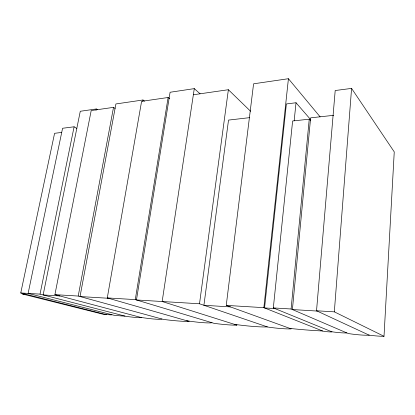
<?xml version="1.0" encoding="UTF-8"?>
<svg xmlns="http://www.w3.org/2000/svg" width="415" height="415" viewBox="0 0 415 415"><rect width="100%" height="100%" fill="white"/><g stroke="black" fill="none" stroke-linecap="round" stroke-linejoin="round"><path stroke-width="0.62" d="M369.085 335.123A14.053 1.442 6.1 0 0 384.01 336.29L394.25 151.885L351.578 88.4L335.201 90.532L316.531 310.773L369.2 335.175A16.237 1.665 6.3 0 1 348.284 333.541L291.097 308.993L273.324 307.925L292.622 120.983L309.248 119.183L310.524 120.646M384.01 336.29L334.329 311.847L351.578 88.4M291.097 308.993L309.248 119.183M294.173 120.76L296.019 102.749L286.376 103.947L264.557 307.946L274.912 308.573M273.324 307.925L331.969 331.86A6.147 0.623 6.6 0 1 323.067 331.17L263.862 307.665L288.425 78.71L253.586 83.809L226.248 305.393L291.148 328.862A21.533 2.184 7.1 0 1 267.794 327.041L199.506 303.775L136.452 299.962L170.088 92.26L194.282 88.628L200.092 93.785M199.506 303.775L228.375 89.718L193.359 94.765M194.282 88.628L162.161 301.518L236.981 325.153A27.603 2.703 7.6 0 1 214.119 323.363L135.285 299.609L107.283 297.923L141.593 101.343L168.122 97.494L169.631 98.718M135.285 299.609L168.122 97.494M142.765 101.265L142.988 99.989L115.91 103.952L80.033 296.549L108.486 298.271M54.905 294.65L78.217 296.051L113.518 107.361L91.201 110.556L54.905 294.65L141.401 317.563A17.902 1.567 8.3 0 1 125.968 316.355L40.032 294.131L20.75 292.964L54.583 133.308L61.711 132.427M96.036 110.245L96.28 108.974L80.271 111.277L43.144 294.935L59.833 295.957M40.032 294.131L74.093 126.793L62.582 128.266L28.111 293.41L113.866 315.224A24.137 2.096 8.5 0 0 124.931 316.09M249.664 117.647L228.525 120.091L203.915 305.274L230.455 306.913M333.681 115.329L310.627 117.839L292.404 309.554L317.138 311.053M316.531 310.773L334.329 311.847M226.248 305.393L263.862 307.665M25.797 294.235L22.493 294.027L102.977 314.212L106.261 314.596L20.75 292.964M78.217 296.051L163.334 319.405A35.737 3.362 8.1 0 0 189.141 321.428L107.283 297.923M74.093 126.793L76.858 128.468M96.28 108.974L97.354 109.69M113.518 107.361L115.105 108.465M142.988 99.989L144.534 101.161M228.375 89.718L250.634 111.298M296.019 102.749L310.472 119.396M288.425 78.71L320.131 116.859M346.815 332.913A12.424 1.276 6.5 0 1 331.658 331.735M111.92 314.726A5.665 0.477 8.5 0 1 105.047 314.191M161.928 319.016A17.928 1.603 8.2 0 1 140.581 317.345M211.966 322.714A21.596 2.059 7.8 0 1 186.771 320.748M322.569 330.973A74.773 8.373 6.9 0 1 289.981 328.441M267.364 326.896A33.428 3.387 7.4 0 1 234.351 324.323"/></g></svg>
